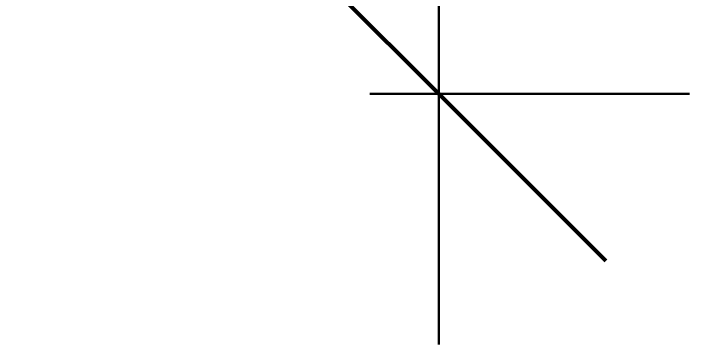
# Model space of a CAD drawing. Header units: inches. Extents: x -4126 to -1814, y 9773 to 12338.
# Drawn here: x -3958.03 to -3933.75, y 10810.99 to 10822.88 of the extents above; entities that cross this region are included whole.
import ezdxf

# ---------------------------------------------------------------- set-up
doc = ezdxf.new("R2010")
doc.units = ezdxf.units.IN
doc.header["$MEASUREMENT"] = 0
doc.layers.add('A-ANNO-DIMS', color=211, linetype='Continuous', lineweight=9)
doc.layers.add('A-ANNO-DIMS-96', color=211, linetype='Continuous', lineweight=9)
doc.styles.add('Century Gothic_B', font='Gothicb.ttf', dxfattribs={"height": 9})
doc.dimstyles.new('OD__1_4__Tol__', dxfattribs={"dimscale": 12, "dimtxt": 9.397514, "dimasz": 1, "dimexe": 0.75, "dimexo": 0.5, "dimgap": 0.125, "dimtad": 1, "dimrnd": 0.25, "dimzin": 1, "dimdsep": 46, "dimlunit": 4, "dimtxsty": 'Century Gothic_B', "dimblk1": 'OBLIQUE', "dimblk2": 'OBLIQUE', "dimsah": 1, "dimcen": 0.09, "dimdle": 0.75, "dimazin": 0, "dimtfac": 1, "dimtdec": 4, "dimtix": 1, "dimtmove": 0, "dimatfit": 3, "dimfxl": 1, "dimtvp": 1, "dimtfill": 1, "dimfrac": 2, "dimtolj": 1, "dimtzin": 0, "dimlwd": 30, "dimlwe": 30, "dimarcsym": 2})

# ---------------------------------------------------------------- blocks, each defined once
blk = doc.blocks.new('DIMBLOCK7-FRAMING PLAN - 1ST FLOOR')
at = {"layer": 'A-ANNO-DIMS-96', "lineweight": 50}
for p, q in [((-3942.749, 11049.389), (-3948.749, 11055.389)), ((-3942.749, 11049.389), (-3936.749, 11043.389)), ((-3942.749, 10819.989), (-3948.749, 10825.989)), ((-3942.749, 10819.989), (-3936.749, 10813.989))]:
    blk.add_line(p, q, dxfattribs=at)
at = {"layer": 'A-ANNO-DIMS-96', "lineweight": 30}
for p, q in [((-3945.234, 11049.389), (-3933.749, 11049.389)), ((-3942.749, 11049.389), (-3945.234, 11049.389)), ((-3942.749, 10810.989), (-3942.749, 11049.389)), ((-3945.234, 10819.989), (-3933.749, 10819.989)), ((-3942.749, 10819.989), (-3945.234, 10819.989))]:
    blk.add_line(p, q, dxfattribs=at)
at = {"layer": 'A-ANNO-DIMS-96', "color": 0, "lineweight": 30, "insert": (-3955.785, 10926.112), "char_height": 9, "width": 20.58503, "attachment_point": 1, "rotation": 90, "line_spacing_factor": 0.984502, "style": 'Century Gothic_B', "bg_fill": 3, "box_fill_scale": 1.25, "bg_fill_color": 256, "bg_fill_true_color": 13158600, "bg_fill_transparency": 0}
blk.add_mtext('EQ', dxfattribs=at)
blk = doc.blocks.new('_Oblique')
at = {"color": 0, "linetype": 'ByBlock', "lineweight": -2}
blk.add_line((-0.5, -0.5), (0.5, 0.5), dxfattribs=at)

msp = doc.modelspace()

# ---------------------------------------------------------------- dimensions: what is measured, and where the dimension line sits
at = {"layer": 'A-ANNO-DIMS', "lineweight": 30}
dim = msp.add_linear_dim(base=(-3942.749, 11049.389), p1=(-3951.234, 10819.989), p2=(-3951.234, 11049.389), angle=90, text='EQ', dimstyle='OD__1_4__Tol__', override={"dimpost": '<>', "dimfxl": 229.4}, dxfattribs=at)
dim.commit()
dim.dimension.update_dxf_attribs({"geometry": 'DIMBLOCK7-FRAMING PLAN - 1ST FLOOR', "text_midpoint": (-3949.217, 10934.689)})

doc.saveas('drawing.dxf')
